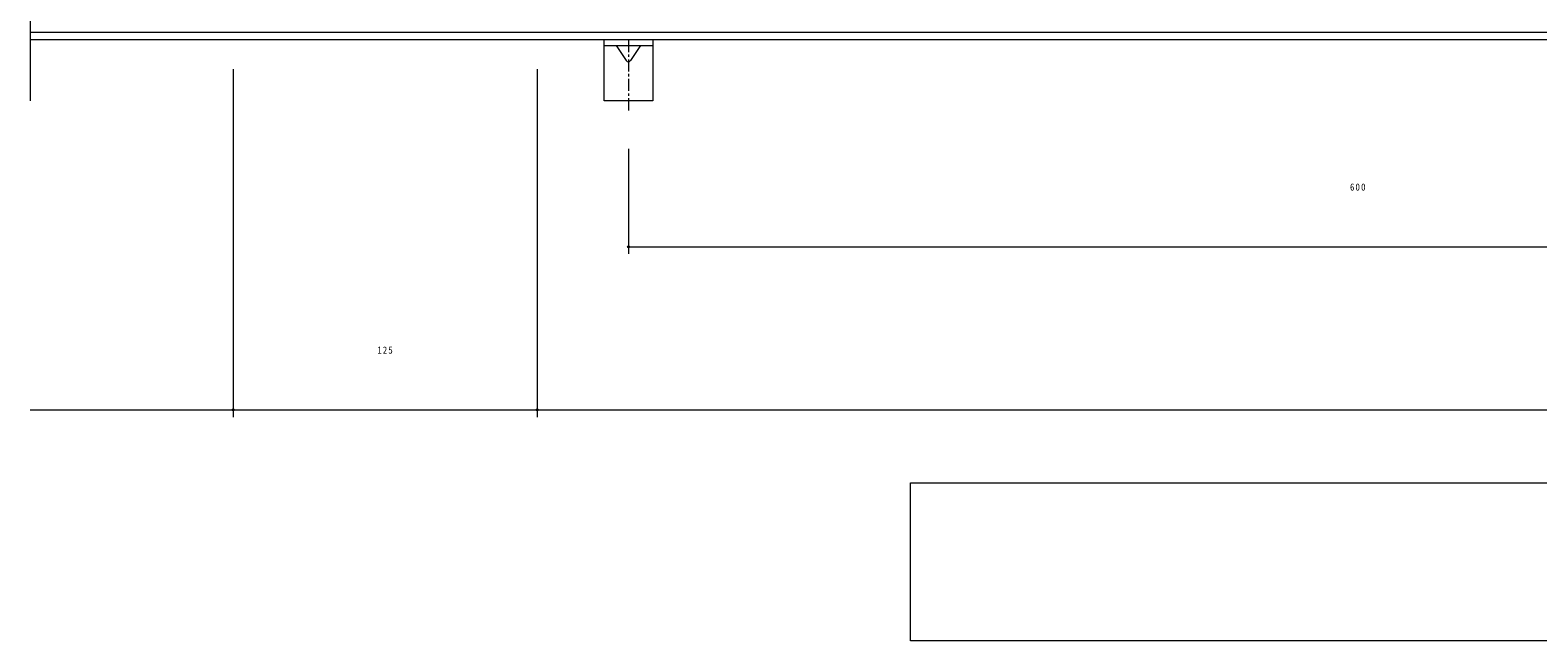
# Model space of a CAD drawing. Units: millimetres on the paper. Extents: x -28453 to 176, y -9817 to 9654.
# Drawn here: x -28283 to -27663, y -1417 to -1166 of the extents above; entities that cross this region are included whole.
import ezdxf

# ---------------------------------------------------------------- set-up
doc = ezdxf.new("R2010")
doc.units = ezdxf.units.MM
doc.header["$PDMODE"] = 32
doc.header["$PDSIZE"] = 0.8
doc.linetypes.add('CHAIN1', pattern=[8, 5, -1, 1, -1])
doc.layers.add('C-5', color=3, linetype='Continuous', lineweight=9)
doc.styles.add('ＭＳ ゴシック', font='')
doc.styles.get('ＭＳ ゴシック').set_extended_font_data('MS Gothic')

msp = doc.modelspace()

# ---------------------------------------------------------------- linework, layer by layer
at = {"layer": 'C-5'}
for p, q in [((-28282.855, -935.408), (-28282.855, -1195.409)), ((-28046.855, -1195.41), (-28046.855, -1170.41)), ((-28046.855, -1172.71), (-28026.855, -1172.71)), ((-28041.854, -1172.71), (-28037.73, -1178.906)), ((-28031.854, -1172.71), (-28035.979, -1178.906))]:
    msp.add_line(p, q, dxfattribs=at)
at = {"layer": 'C-5', "color": 2}
for p, q in [((-26990.854, -1167.409), (-28282.855, -1167.409)), ((-26990.854, -1170.409), (-28282.855, -1170.409))]:
    msp.add_line(p, q, dxfattribs=at)
at = {"layer": 'C-5', "linetype": 'CHAIN1'}
msp.add_line((-28036.855, -1170.41), (-28036.855, -1200.129), dxfattribs=at)
at = {"layer": 'C-5', "color": 7}
for p, q in [((-28199.354, -1182.409), (-28199.354, -1325.409)), ((-28074.355, -1182.409), (-28074.355, -1325.409)), ((-28036.855, -1215.129), (-28036.855, -1258.41)), ((-28036.855, -1255.41), (-27436.854, -1255.41)), ((-28282.855, -1322.409), (-26990.854, -1322.409))]:
    msp.add_line(p, q, dxfattribs=at)
at = {"layer": 'C-5'}
msp.add_lwpolyline([(-28026.855, -1170.41), (-28026.855, -1195.41), (-28046.855, -1195.41)], dxfattribs=at)
at = {"layer": 'C-5', "color": 7}
msp.add_lwpolyline([(-27920.854, -1417.409), (-27920.854, -1352.41), (-27345.854, -1352.41), (-27345.854, -1417.409)], close=True, dxfattribs=at)
at = {"layer": 'C-5'}
msp.add_arc((-28036.855, -1178.423), 1, 208.86209, 331.13791, dxfattribs=at)
at = {"layer": 'C-5', "color": 7}
for p in [(-28036.855, -1255.41), (-28199.354, -1322.409), (-28074.355, -1322.409)]:
    msp.add_point(p, dxfattribs=at)

# ---------------------------------------------------------------- texts
at = {"layer": 'C-5', "color": 2, "char_height": 2.933, "attachment_point": 7, "style": 'ＭＳ ゴシック'}
for s, insert in [('\\T1.27;\\W0.9;600', (-27740.105, -1232.41)), ('\\T1.27;\\W0.9;125', (-28140.105, -1299.409))]:
    msp.add_mtext(s, dxfattribs=dict(at, insert=insert))

doc.saveas('drawing.dxf')
